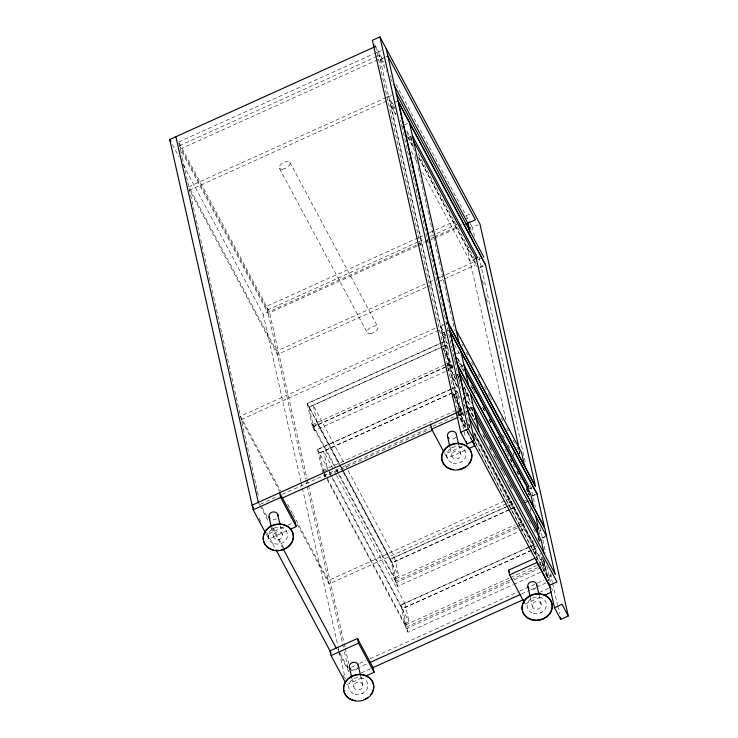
<?xml version="1.0" encoding="UTF-8"?>
<svg xmlns="http://www.w3.org/2000/svg" width="738" height="738" viewBox="0 0 738 738"><rect width="100%" height="100%" fill="white"/><g stroke="black" fill="none" stroke-linecap="round" stroke-linejoin="round"><path stroke-width="0.55" stroke-dasharray="3.69 2.77" d="M178.707 141.964L373.225 54.04M374.277 53.57L378.456 51.678L465.438 437.219M378.612 51.974L381.445 50.691M179.546 145.7L376.159 56.826M377.21 56.356L379.304 55.415L384.719 65.553M180.303 149.058L380.061 58.772L386.786 71.568M380.301 59.437L385.015 57.306M385.956 56.872L387.847 56.023M188.799 186.76L385.421 97.896M386.463 97.425L388.557 96.475L395.061 108.652M388.714 96.77L391.546 95.488M393.225 102.951L390.393 104.233L395.799 114.344M394.166 102.527L396.998 101.244M445.42 335.227L440.752 326.491L390.983 105.672L393.815 104.39M404.719 124.787L407.551 123.504M407.662 137.858L412.385 135.718M469.931 214.038L466.158 215.745L466.914 219.112M418.206 237.784L266.556 306.325L305.486 479.063M419.249 237.304L423.437 235.413M429.71 232.581L454.811 221.234M418.003 241.981L267.405 310.052L180.09 146.714M419.046 241.511L424.276 239.149M430.549 236.317L435.78 233.946M436.822 233.476L456.693 224.49M300.846 481.49L263.189 314.36L416.822 244.915M417.874 244.444L424.147 241.603M425.189 241.132L433.557 237.35M434.599 236.88L457.615 226.483M458.658 226.003L461.794 224.592M416.666 246.289L268.162 313.419L180.847 150.072M417.708 245.819L423.981 242.977M425.033 242.507L428.169 241.086M429.212 240.616L433.4 238.725M434.442 238.254L457.449 227.857M474.414 236.381L472.385 227.396L478.049 224.841M469.045 247.313L467.154 248.171L506.056 420.789M475.761 258.678L470.097 261.234L421.555 170.413M478.141 259.693L480.973 258.411M425.162 283.992L276.658 351.122L189.343 187.775M429.341 282.11L433.529 280.219M438.759 277.848L445.032 275.016M446.075 274.545L476.407 260.837M425.918 287.359L277.414 354.48L189.565 190.127L389.313 99.833L394.738 109.98M426.961 286.879L433.243 284.047M439.516 281.215L443.695 279.324M444.746 278.844L476.121 264.665M479.82 267.156L483.593 265.449M479.949 267.719L484.663 265.579M435.023 328.244L240.505 416.167L280.634 491.25M444.968 323.751L440.254 325.882L445.678 336.03M445.918 323.318L447.8 322.469M440.752 326.491L442.634 325.633M241.261 419.535L441.01 329.24L446.435 339.388M444.765 332.072L441.933 333.345L447.339 343.456M445.715 331.639L448.538 330.366M455.816 379.064L450.097 368.382L442.532 334.784L445.365 333.502M445.411 371.509L314.416 430.724L312.543 427.228L307.202 403.52L441.342 342.884M442.394 342.414L444.488 341.463L449.091 350.144M444.507 341.574L307.229 403.631L339.452 463.916M309.093 407.127L446.379 345.08M442.745 349.065L446.859 347.201L449.027 351.26M456.269 353.899L459.091 352.626M333.797 465.374L313.161 426.758L312.654 424.516L445.743 364.36M446.794 363.88L449.94 362.459L450.448 364.701L453.704 370.799M313.272 425.678L317.395 423.824L313.189 405.153L344.655 464.082M446.444 365.494L450.558 363.631M313.161 426.758L446.25 366.601M447.302 366.122L450.448 364.701M312.543 427.228L446.684 366.592M447.735 366.122L449.829 365.172L444.488 341.463M452.588 366.786L449.756 368.068L455.706 379.184M450.097 368.382L452.929 367.1M446.453 371.039L451.693 368.668L446.352 344.96L309.065 407.016L314.416 430.724M460.152 366.537L463.925 364.83M455.217 373.825L451.444 375.531L457.385 386.657M465.641 424.018L460.447 414.304L452.034 376.97L454.866 375.688M455.807 375.264L458.639 373.981M322.893 473.141L317.552 449.442L451.693 388.806M452.735 388.336L454.829 387.385L459.442 396.066M317.571 449.553L451.711 388.917M452.763 388.446L454.857 387.496M319.443 453.049L456.73 390.992M453.086 394.987L457.209 393.123L460.457 399.203M465.77 396.085L468.602 394.812M323.004 470.438L460.291 408.382L460.789 410.623L464.054 416.721M323.622 471.6L326.713 470.207M456.794 411.407L460.909 409.544M457.643 412.044L460.789 410.623M458.077 412.035L460.18 411.094L454.829 387.385M469.663 408.723L472.495 407.45M260.357 504.275L278.134 496.24M282.322 494.349L431.868 426.749M432.92 426.278L460.106 413.99L466.075 425.143M460.226 414.092L463.049 412.81M460.447 414.304L463.279 413.022M464.22 412.597L467.053 411.315M323.825 474.894L324.757 476.637L429.562 429.276M458.898 416.011L462.043 414.59L456.702 390.882L319.416 452.938L324 473.27M464.737 420.273L461.905 421.555L465.687 428.63M474.073 419.073L475.955 418.215M283.982 526.969L267.709 534.321L268.761 538.989L289.102 529.792M288.051 525.133L293.134 522.827M462.449 446.296L446.176 453.649L447.228 458.316L467.569 449.128M529.709 488.538L531.6 487.68M529.681 488.805L531.572 487.947M510.327 498.279L328.355 580.529L293.106 514.58M512.126 501.157L329.111 583.887L297.119 524.026M507.753 506.084L390.384 559.136L395.725 582.835L397.588 586.341L519.155 531.388M508.805 505.604L512.993 503.713M390.402 559.247L505.687 507.144M506.729 506.665L513.021 503.823M532.31 495.844L535.142 494.561M532.283 496.111L536.056 494.405M524.054 501.185L526.111 500.253M397.588 586.341L392.247 562.633L509.626 509.58M510.668 509.1L514.866 507.209M525.345 502.477L528.491 501.047M509.644 509.69L392.275 562.743L339.987 464.931M510.696 509.22L514.884 507.32M525.364 502.587L528.509 501.167M394.59 577.799L398.704 575.935L394.498 557.273M516.231 526.729L395.716 581.203L395.208 578.97L514.681 524.967M518.869 523.067L523.067 521.176M517.283 526.259L523.565 523.417M395.725 582.835L518.334 527.421M519.386 526.941L524.626 524.58M520.207 530.917L525.447 528.546M539.192 530.991L541.074 530.133M541.812 538.03L545.594 536.323M542.725 537.873L545.557 536.591M539.183 540.88L541.074 540.031M529.626 546.784L400.725 605.049L406.066 628.758L407.939 632.254L512.735 584.883M530.677 546.314L536.969 543.472M400.752 605.16L527.559 547.845M528.611 547.375L534.893 544.533M536.461 546.166L534.404 547.098L537.116 559.146M531.498 550.29L402.597 608.546L407.939 632.254M532.55 549.81L538.832 546.969M531.526 550.4L402.625 608.665L331.344 475.244M532.568 549.921L538.86 547.079M540.234 554.801L536.461 556.507L532.753 540.041M404.931 623.721L409.055 621.857L404.848 603.195M540.161 562.596L542.218 561.664M509.81 580.225L406.066 627.125L405.559 624.883L509.303 577.992M510.355 577.513L536.554 565.677M537.605 565.197L542.845 562.826L473.916 433.889M510.862 579.754L543.352 565.068L542.845 562.826M406.066 628.758L512.965 580.446M514.008 579.967L543.352 566.701L540.317 553.223M513.786 584.413L545.225 570.197L542.19 556.72M475.152 441.804L547.365 576.904L552.089 574.773M547.762 577.863L551.535 576.157M351.343 667.217L358.668 663.905M359.71 663.434L365.993 660.593M370.172 658.702L518.676 591.581M519.727 591.101L543.777 580.234M351.057 671.045L366.749 663.951M521.526 593.989L529.893 590.215M530.936 589.736L546.627 582.651M361.186 672.982L370.596 668.729M539.321 592.466L548.472 588.324M346.648 684.698L363.935 676.884M525.115 604.025L542.402 596.212M451.721 447.754L452.403 447.542M273.244 528.426L273.927 528.205M540.751 612.826L541.424 612.605M362.275 693.499L362.958 693.277M374.461 44.197L384.018 62.075M395.909 84.317L469.792 222.544M470.309 223.513L472.385 227.396M390.144 75.7L391.232 77.73M390.9 79.058L392.182 81.678M406.989 130.967L412.487 141.253M400.153 120.128L401.241 122.157M406.666 132.305L412.09 142.443M418.049 153.605L474.995 260.136M401.204 124.454L402.284 126.475M407.68 136.585L413.086 146.696M419.036 157.812L475.77 263.964M390.983 105.672L395.66 114.408M407.819 137.167L413.215 147.259M418.612 157.351L477.025 266.621M411.306 151.244L416.702 161.336M461.896 344.148L462.975 346.168M466.213 352.22L467.837 355.246M471.61 362.312L474.303 367.358M478.076 374.415L479.7 377.45M484.552 386.527L486.176 389.553M488.325 393.594L489.949 396.62M490.484 397.625L491.563 399.645M501.277 417.809L502.892 420.835M506.665 427.902L508.288 430.927M513.141 440.014L514.755 443.04M516.914 447.071L518.537 450.106M519.072 451.112L520.152 453.132M454.645 344.923L460.577 356.02M502.652 434.728L504.266 437.754M508.039 444.82L509.663 447.846M457.588 357.985L462.984 368.077M451.056 346.104L452.182 348.198M457.542 358.234L463.03 368.493M451.859 349.535L452.938 351.565M458.363 361.703L463.787 371.851M471.923 387.072L475.171 393.16M482.763 407.358L485.475 412.431M489.276 419.535L490.899 422.579M498.491 436.785L501.748 442.874L498.418 436.868M510.428 459.101L513.141 464.174M516.932 471.278L518.556 474.322M526.148 488.528L527.781 491.573M470.752 385.107L475.087 393.225M482.689 407.431L485.401 412.514M489.193 419.618L490.825 422.662M504.93 449.055L506.563 452.099M507.098 453.114L514.7 467.329M516.868 471.388L521.212 479.506M526.093 488.639L527.725 491.683M528.26 492.698L529.349 494.737M452.745 353.567L453.824 355.587M442.532 334.784L447.2 343.521M453.944 359.157L455.567 362.201M464.027 386.878L469.451 397.035M442.782 347.838L453.104 367.22M457.412 375.218L459.608 379.387M463.916 387.385L469.368 397.644M444.913 353.124L453.197 368.557M458.464 378.474L459.543 380.504M464.968 390.642L471.665 403.105M465.65 393.151L471.628 404.332M449.829 365.172L451.693 368.668M467.514 400.965L473.482 412.127M467.597 401.426L472.458 410.531M447.523 367.515L457.828 386.786M468.667 407.072L474.091 417.21M468.731 407.883L475.217 420.014M482.726 434.064L486.028 440.235M489.239 446.25L490.862 449.294M494.663 456.398L497.375 461.471M501.157 468.538L502.799 471.628M510.345 485.724L512.024 488.879M533.583 529.201L535.198 532.227M538.067 537.605L539.699 540.65M452.034 376.97L457.744 387.653M462.938 397.367L464.027 399.396M468.362 407.514L474.875 419.701M483.556 435.937L486.268 441.02M490.069 448.123L492.781 453.197M493.325 454.211L497.126 461.315M497.661 462.329L499.294 465.374M499.838 466.388L502.55 471.471M503.095 472.486L505.262 476.545M507.43 480.604L508.519 482.634M509.063 483.648L511.775 488.722M528.574 520.152L530.65 524.035M537.919 537.633L539.45 541.775M463.75 404.064L464.857 406.204M474.377 432.8L533.519 543.445M453.667 394.775L462.883 412.007M474.266 433.307L533.925 544.976L474.294 433.418M453.695 394.885L462.911 412.127M453.63 396.002L464.165 415.632M468.436 423.621L469.58 425.771M468.399 424.848L470.567 428.916M474.912 437.044L543.352 565.068M460.18 411.094L462.043 414.59M543.352 566.701L545.225 570.197M475.835 443.409L547.965 578.343M458.058 412.099L466.831 428.501M457.329 412.422L467.089 430.678M467.634 431.693L471.969 439.802M466.231 429.645L471.628 439.756M459.654 417.773L466.637 430.835M467.172 431.841L471.471 439.876M289.803 162.222L377.653 326.574M444.544 453.298L447.228 458.316M279.545 168.559L367.395 332.921M179.168 142.821L269.361 311.565L307.026 478.694M345.172 464.986L394.526 557.384M172.443 144.593L178.965 156.797M183.31 164.925L263.189 314.36M307.202 403.52L339.425 463.805M339.969 464.82L392.247 562.633M317.395 423.824L342.875 471.481M343.41 472.495L398.704 575.935M312.654 424.516L395.208 578.97M335.965 469.433L338.142 473.501M338.687 474.516L395.716 581.203M336.03 474.506L323.539 451.075L327.746 469.737M336.546 475.41L404.867 603.306M317.552 449.442L328.115 469.276M328.631 470.18L330.827 474.34M329.369 472.781L331.537 476.84M332.082 477.855L409.055 621.857M324.083 472.468L405.559 624.883M324.047 473.695L326.768 478.768M327.303 479.792L406.066 627.125M287.682 504.432L292.562 513.565M241.796 420.54L279.767 491.563M261.981 507.32L267.405 517.467M272.829 527.605L283.678 547.9M337.903 649.357L339.535 652.401M340.07 653.416L348.207 668.628M258.309 502.384L259.711 505.013M259.942 505.438L268.706 521.84M271.898 527.799L282.802 548.214M338.124 651.7L348.963 671.986M259.195 518.399L261.372 522.458M266.63 532.31L275.495 548.897M342.902 675.002L344.517 678.019M266.077 533.961L268.761 538.989M541.203 604.385L540.834 603.426A4.548 3.93 -12.7 0 0 535.345 601.691A4.548 3.93 -12.7 0 0 532.319 606.35L532.688 607.309A4.548 3.93 -12.7 0 0 538.177 609.044A4.548 3.93 -12.7 0 0 541.203 604.385L539.22 595.584M460.826 454.008L460.457 453.049A4.548 3.93 -12.7 0 0 454.968 451.324A4.548 3.93 -12.7 0 0 451.942 455.983L452.311 456.942A4.548 3.93 -12.7 0 0 457.809 458.676A4.548 3.93 -12.7 0 0 460.826 454.008L458.842 445.217M362.736 685.048L362.358 684.089A4.548 3.93 -12.7 0 0 356.869 682.364A4.548 3.93 -12.7 0 0 353.843 687.023L354.212 687.982A4.548 3.93 -12.7 0 0 359.71 689.707A4.548 3.93 -12.7 0 0 362.736 685.048L360.753 676.257M282.359 534.681L281.99 533.722A4.548 3.93 -12.7 0 0 276.492 531.987A4.548 3.93 -12.7 0 0 273.466 536.655L273.844 537.615A4.548 3.93 -12.7 0 0 279.333 539.34A4.548 3.93 -12.7 0 0 282.359 534.681L280.375 525.89M478.971 256.603L526.046 465.512M530.604 485.733L535.41 507.071M539.967 527.283L545.788 553.122M550.345 573.334L552.375 582.319M552.624 583.444L557.43 604.782M557.688 605.907L559.459 613.767M470.383 226.889L471.139 230.256M482.514 280.726L483.777 286.335M486.554 298.678L487.311 302.045M538.878 530.862L539.893 535.354M546.72 565.64L550.511 582.457M551.729 587.882L552.365 590.677M519.395 451.591L519.903 453.833M528.749 493.085L529.257 495.336M543.915 560.391L548.463 580.585M519.238 451.278L519.82 453.852M528.676 493.168L529.183 495.41M539.054 539.22L539.561 541.461M543.86 560.557L548.417 580.778M543.159 558.242L547.365 576.904M530.142 508.085L530.88 511.369M513.214 452.569L513.971 455.918M530.336 597.559L532.319 606.35M411.011 136.346L412.274 141.936M412.524 143.052L413.28 146.41M413.538 147.526L417.819 166.548M418.077 167.674L420.595 178.864M420.844 179.98L426.14 203.476M426.398 204.592L428.916 215.782M429.165 216.898L433.455 235.92M433.704 237.046L438.999 260.542M439.258 261.658L441.776 272.848M442.025 273.964L447.32 297.46M447.579 298.576L450.097 309.766M450.346 310.892L452.874 322.072M453.123 323.198L454.885 331.03M463.279 368.659L463.999 371.86M472.062 407.644L473.326 413.243M401.887 126.069L451.656 346.888M453.436 355.181L461.001 388.778M463.187 398.455L465.909 410.54M466.139 411.555L470.124 429.258M375.651 46.429L458.907 415.835M449.959 447.191L451.942 455.983M324.25 474.396L324.757 476.637M307.285 479.82L308.29 484.303M308.549 485.429L343.936 642.466M344.185 643.582L344.941 646.949M345.2 648.075L348.733 663.776M351.86 678.231L353.843 687.023M305.744 480.18L342.395 642.826M342.644 643.951L343.401 647.309M344.415 651.802L348.714 670.87M301.104 482.615L302.11 487.098M302.368 488.224L337.755 645.252M338.013 646.377L345.338 678.905M271.492 527.855L273.466 536.655M178.956 143.089L181.991 156.548M182.249 157.674L187.553 181.225M187.803 182.351L200.45 238.429M200.699 239.555L213.337 295.634M213.586 296.759L221.677 332.654M221.935 333.77L234.573 389.858M234.822 390.983L255.809 484.082M256.058 485.198L258.835 497.541M455.669 437.228A4.548 3.93 -12.7 0 1 449.387 438.621M536.046 587.596A4.548 3.93 -12.7 0 1 529.755 588.989M276.409 518.713A4.548 3.93 -12.7 0 1 270.911 519.294M357.57 668.268A4.548 3.93 -12.7 0 1 351.288 669.661M452.994 463.077A9.705 8.376 -12.7 0 0 465.899 453.095A9.705 8.376 -12.7 0 0 450.263 448.824A9.705 8.376 -12.7 0 0 452.994 463.077M533.371 613.444A9.705 8.376 -12.7 0 0 546.277 603.463A9.705 8.376 -12.7 0 0 530.64 599.191A9.705 8.376 -12.7 0 0 533.371 613.444M274.518 543.749A9.705 8.376 -12.7 0 0 287.433 533.759A9.705 8.376 -12.7 0 0 271.787 529.487A9.705 8.376 -12.7 0 0 274.518 543.749M354.895 694.117A9.705 8.376 -12.7 0 0 367.81 684.135A9.705 8.376 -12.7 0 0 352.164 679.855A9.705 8.376 -12.7 0 0 354.895 694.117M282.506 169.214A6.07 2.98 -28.1 0 0 290.163 162.904A6.07 2.98 -28.1 0 0 281.344 164.048A6.07 2.98 -28.1 0 0 282.506 169.214M370.356 333.576A6.07 2.98 -28.1 0 0 378.013 327.266A6.07 2.98 -28.1 0 0 369.194 328.401A6.07 2.98 -28.1 0 0 370.356 333.576"/><path stroke-width="1.11" d="M548.924 583.02L554.496 607.734L560.723 619.385L568.278 615.972L479.94 223.983L379.932 36.9L372.386 40.313L460.724 432.302L466.951 443.953L474.506 440.54L386.168 48.56M265.542 532.956L253.18 509.847L169.722 139.51L374.609 46.909M465.816 224.075L475.392 219.795L387.847 56.023M475.761 258.678L477.652 257.82L412.385 135.718M456.029 413.022L252.128 505.179L253.761 508.233M253.18 509.847L280.643 497.44L279.591 492.772L295.163 521.914L296.215 526.581L290.117 529.34M444.008 452.293L431.656 429.175L458.095 417.228M282.027 498.178L432.625 430.106M460.724 432.302L468.27 428.889L379.932 36.9M468.584 448.667L474.691 445.909L473.851 442.173M527.153 487.495L529.035 486.646L463.925 364.83M536.655 529.681L538.546 528.832L535.604 515.761M365.965 675.962L374.101 672.281L373.05 667.613L357.469 638.481L330.015 650.888L331.067 655.556L345.569 682.687M524.58 603.02L509.543 574.884L508.491 570.216L534.93 558.269M331.067 655.556L358.52 643.139L357.469 638.481M509.543 574.884L536.996 562.476L536.369 559.672M369.886 662.54L520.484 594.468M372.69 667.779L523.288 599.708M544.441 595.289L551.554 592.07M554.496 607.734L562.042 604.321L568.278 615.972M393.806 84.713L467.837 223.208M396.26 93.357L483.805 257.128M397.939 100.82L485.484 264.591M413.169 140.377L476.278 258.448L519.395 449.774M456.259 330.412L521.526 452.505L524.469 465.577M447.8 322.469L535.345 486.241M449.488 329.932L537.024 493.713M464.728 369.517L527.67 487.265L528.629 491.536M465.613 372.303L530.723 494.109L533.666 507.181M457.311 364.655L544.856 528.426L546.535 535.899M458.99 372.118L546.507 536.166L554.921 573.491M473.436 407.016L538.546 528.832M474.23 411.703L537.172 529.45L538.943 537.292M475.955 418.215L541.074 540.031L544.017 553.094M467.772 410.679L555.317 574.45M469.451 418.142L556.996 581.922L549.441 585.326L472.172 440.761M468.27 428.889L474.506 440.54M472.006 440.881L474.691 445.909M536.996 562.476L550.428 587.596M508.491 570.216L509.561 572.227M169.722 139.51L170.81 141.548M280.643 497.44L296.215 526.581M358.52 643.139L374.101 672.281M283.309 549.146L336.556 648.776M276.04 549.911L331.085 652.899M538.971 594.487L536.378 583.638A4.548 3.93 -12.7 0 0 530.88 581.904A4.548 3.93 -12.7 0 0 527.864 586.562L530.087 596.461M527.864 586.562L528.233 587.522A4.548 3.93 -12.7 0 0 528.878 588.352M458.602 444.119L456.001 433.271A4.548 3.93 -12.7 0 0 450.503 431.536A4.548 3.93 -12.7 0 0 447.486 436.195L449.71 446.093M447.486 436.195L447.855 437.154A4.548 3.93 -12.7 0 0 448.501 437.985M360.504 675.159L357.902 664.301A4.548 3.93 -12.7 0 0 352.413 662.576A4.548 3.93 -12.7 0 0 349.388 667.235L351.62 677.124M349.388 667.235L349.757 668.194A4.548 3.93 -12.7 0 0 350.402 669.025M280.126 524.792L277.525 513.934A4.548 3.93 -12.7 0 0 272.036 512.209A4.548 3.93 -12.7 0 0 269.01 516.868L271.243 526.757M269.01 516.868L269.379 517.827A4.548 3.93 -12.7 0 0 270.034 518.657M560.216 617.143L560.723 619.385M467.827 222.765L469.34 229.49M467.671 222.479L469.949 232.59M543.417 618.887L543.334 618.527A15.166 13.099 -12.7 0 0 550.834 600.667A15.166 13.099 -12.7 0 0 530.871 595.215A15.166 13.099 -12.7 0 0 523.371 613.075M409.442 122.656L459.202 343.474M460.982 351.768L468.556 385.365M470.493 393.954L478.907 431.287M459.589 373.557L468.003 410.891M466.444 441.711L466.951 443.953M430.605 424.507L431.656 429.175M364.941 699.559L364.858 699.2A15.166 13.099 -12.7 0 0 367.423 697.761M175.902 136.724L258.309 502.384M456.37 434.23A4.548 3.93 -12.7 0 1 456.435 435.254M442.994 462.708A15.166 13.099 -12.7 0 1 458.197 443.307A15.166 13.099 -12.7 0 1 468.99 463.492M466.296 466.158A15.166 13.099 -12.7 0 1 459.193 469.368M453.307 469.525A15.166 13.099 -12.7 0 1 451.425 469.137M450.512 468.861A15.166 13.099 -12.7 0 1 443.427 463.455M536.747 584.597A4.548 3.93 -12.7 0 1 536.812 585.621M542.421 618.905A15.166 13.099 -12.7 0 1 536.609 620.068M535.631 620.068A15.166 13.099 -12.7 0 1 523.805 613.822M277.894 514.893A4.548 3.93 -12.7 0 1 277.968 515.927M266.603 546.185A15.166 13.099 -12.7 0 1 268.678 527.522A15.166 13.099 -12.7 0 1 289.905 528.159A15.166 13.099 -12.7 0 1 287.82 546.83M287.045 547.393A15.166 13.099 -12.7 0 1 285.366 548.399M284.481 548.832A15.166 13.099 -12.7 0 1 280.717 550.041M278.752 550.317A15.166 13.099 -12.7 0 1 276.787 550.373M272.949 549.801A15.166 13.099 -12.7 0 1 270.293 548.804M269.481 548.38A15.166 13.099 -12.7 0 1 267.248 546.793M358.271 665.261A4.548 3.93 -12.7 0 1 358.345 666.294M349.074 698.268A15.166 13.099 -12.7 0 1 346.759 680.067A15.166 13.099 -12.7 0 1 367.662 676.497A15.166 13.099 -12.7 0 1 370.891 694.532M355.218 700.565A15.166 13.099 -12.7 0 1 349.858 698.748M485.613 265.154L398.538 102.259L448.298 323.078L535.373 485.973L485.613 265.154M536.996 493.98L450.079 331.371L457.652 364.969L544.57 527.578L536.996 493.98M451.508 469.497A15.166 13.099 -12.7 0 0 471.683 453.888A15.166 13.099 -12.7 0 0 447.237 447.21A15.166 13.099 -12.7 0 0 451.508 469.497M531.877 619.865A15.166 13.099 -12.7 0 0 552.052 604.256A15.166 13.099 -12.7 0 0 527.615 597.577A15.166 13.099 -12.7 0 0 531.877 619.865M273.032 550.161A15.166 13.099 -12.7 0 0 293.207 534.561A15.166 13.099 -12.7 0 0 268.761 527.882A15.166 13.099 -12.7 0 0 273.032 550.161M353.41 700.537A15.166 13.099 -12.7 0 0 373.585 684.929A15.166 13.099 -12.7 0 0 349.139 678.25A15.166 13.099 -12.7 0 0 353.41 700.537"/></g></svg>
